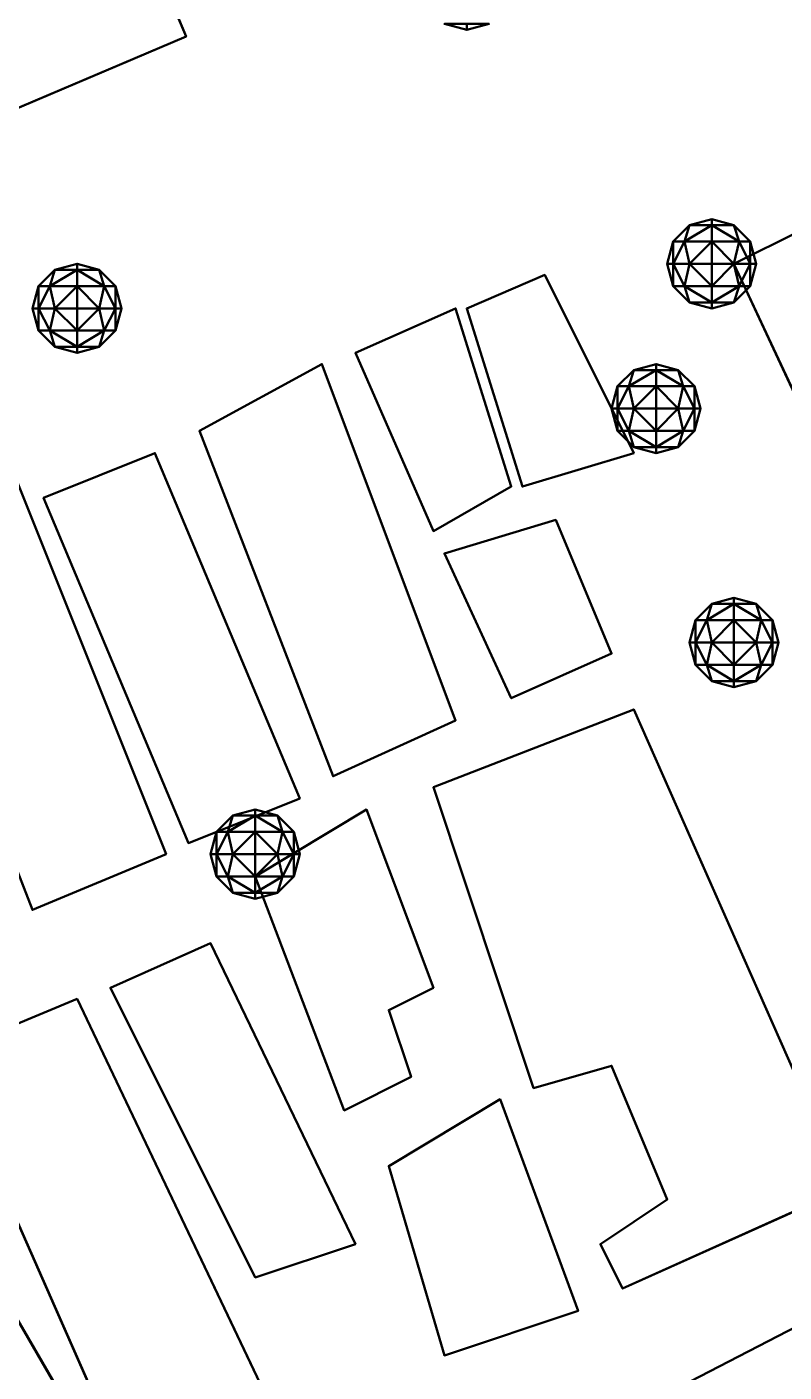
# Model space of a CAD drawing. Header units: metres. Extents: x -246 to 254, y -250 to 250.
# Drawn here: x -56.2 to -22.2, y -69.2 to -8.9 of the extents above; entities that cross this region are included whole.
import ezdxf

# ---------------------------------------------------------------- set-up
doc = ezdxf.new("R2010")
doc.units = ezdxf.units.M
doc.header["$LTSCALE"] = 5.08
doc.layers.add('一般', color=7, linetype='Continuous', lineweight=5)

# ---------------------------------------------------------------- blocks, each defined once
blk = doc.blocks.new('市街地地図 (3D)')
at = {"layer": '一般', "color": 31, "linetype": 'Continuous', "lineweight": 50}
for points in [[(-63.5, 14), (-63.5, 14, 4.2), (-68, 12, 4.2), (-68, 12)], [(-61, 6), (-61, 6, 4.2), (-63.5, 14, 4.2), (-63.5, 14)], [(-69.5, 11.5), (-69.5, 11.5, 5.4), (-75, 8.5, 5.4), (-75, 8.5)], [(-63.5, -4.5), (-63.5, -4.5, 5.4), (-69.5, 11.5, 5.4), (-69.5, 11.5)], [(-68, 12), (-68, 12, 4.2), (-64.5, 4, 4.2), (-64.5, 4)], [(-75, 8.5), (-75, 8.5, 5.4), (-69, -7, 5.4), (-69, -7)], [(-77, 7.5), (-77, 7.5, 5.4), (-82, 5.5, 5.4), (-82, 5.5)], [(-70.5, -8), (-70.5, -8, 5.4), (-77, 7.5, 5.4), (-77, 7.5)], [(-76.5, -10.5), (-76.5, -10.5, 4.2), (-83.5, 7, 4.2), (-83.5, 7)], [(-82, 5.5), (-82, 5.5, 5.4), (-75.5, -10, 5.4), (-75.5, -10)], [(-64.5, 4), (-64.5, 4, 4.2), (-61, 6, 4.2), (-61, 6)], [(-89.5, 5), (-89.5, 5, 4.2), (-82.5, -13, 4.2), (-82.5, -13)], [(-59, 4.5), (-59, 4.5, 6), (-64, 3, 6), (-64, 3)], [(-56.5, -1.5), (-56.5, -1.5, 6), (-59, 4.5, 6), (-59, 4.5)], [(-64, 3), (-64, 3, 6), (-61, -3.5, 6), (-61, -3.5)], [(-61, -3.5), (-61, -3.5, 6), (-56.5, -1.5, 6), (-56.5, -1.5)], [(-55.5, -4), (-55.5, -4, 5.4), (-64.5, -7.5, 5.4), (-64.5, -7.5)], [(-46, -25.5), (-46, -25.5, 5.4), (-55.5, -4, 5.4), (-55.5, -4)], [(-69, -7), (-69, -7, 5.4), (-63.5, -4.5, 5.4), (-63.5, -4.5)], [(-64.5, -7.5), (-64.5, -7.5, 5.4), (-60, -21, 5.4), (-60, -21)], [(-75.5, -10), (-75.5, -10, 5.4), (-70.5, -8, 5.4), (-70.5, -8)], [(-67.5, -8.5), (-67.5, -8.5, 3.6), (-72.5, -11.5, 3.6), (-72.5, -11.5)], [(-64.5, -16.5), (-64.5, -16.5, 3.6), (-67.5, -8.5, 3.6), (-67.5, -8.5)], [(-82.5, -13), (-82.5, -13, 4.2), (-76.5, -10.5, 4.2), (-76.5, -10.5)], [(-72.5, -11.5), (-72.5, -11.5, 3.6), (-68.5, -22, 3.6), (-68.5, -22)], [(-74.5, -14.5), (-74.5, -14.5, 5.1), (-79, -16.5, 5.1), (-79, -16.5)], [(-68, -28), (-68, -28, 5.1), (-74.5, -14.5, 5.1), (-74.5, -14.5)], [(-79, -16.5), (-79, -16.5, 5.1), (-72.5, -29.5, 5.1), (-72.5, -29.5)], [(-66.5, -17.5), (-66.5, -17.5, 3.6), (-64.5, -16.5, 3.6), (-64.5, -16.5)], [(-80.5, -17), (-80.5, -17, 5.7), (-86.5, -19.5, 5.7), (-86.5, -19.5)], [(-70.5, -38), (-70.5, -38, 5.7), (-80.5, -17, 5.7), (-80.5, -17)], [(-65.5, -20.5), (-65.5, -20.5, 3.6), (-66.5, -17.5, 3.6), (-66.5, -17.5)], [(-86.5, -19.5), (-86.5, -19.5, 5.7), (-77, -41, 5.7), (-77, -41)], [(-68.5, -22), (-68.5, -22, 3.6), (-65.5, -20.5, 3.6), (-65.5, -20.5)], [(-60, -21), (-60, -21, 5.4), (-56.5, -20, 5.4), (-56.5, -20)], [(-56.5, -20), (-56.5, -20, 5.4), (-54, -26, 5.4), (-54, -26)], [(-61.5, -21.5), (-61.5, -21.5, 6), (-66.5, -24.5, 6), (-66.5, -24.5)], [(-58, -31), (-58, -31, 6), (-61.5, -21.5, 6), (-61.5, -21.5)], [(-66.5, -24.5), (-66.5, -24.5, 6), (-64, -33, 6), (-64, -33)], [(-56, -30), (-56, -30, 5.4), (-46, -25.5, 5.4), (-46, -25.5)], [(-54, -26), (-54, -26, 5.4), (-57, -28, 5.4), (-57, -28)], [(-72.5, -29.5), (-72.5, -29.5, 5.1), (-68, -28, 5.1), (-68, -28)], [(-57, -28), (-57, -28, 5.4), (-56, -30, 5.4), (-56, -30)], [(-42, -28.5), (-42, -28.5, 6), (-56.5, -36, 6), (-56.5, -36)], [(-80.5, -36), (-80.5, -36, 4.5), (-84, -30, 4.5), (-84, -30)], [(-64, -33), (-64, -33, 6), (-58, -31, 6), (-58, -31)]]:
    blk.add_3dface(points, dxfattribs=at)
for points, invisible_edges in [([(-68, 12, 4.2), (-64.5, 4, 4.2), (-61, 6, 4.2), (-63.5, 14, 4.2)], 8), ([(-68, 12), (-64.5, 4), (-61, 6), (-63.5, 14)], 8), ([(-75, 8.5, 5.4), (-69, -7, 5.4), (-63.5, -4.5, 5.4), (-69.5, 11.5, 5.4)], 8), ([(-75, 8.5), (-69, -7), (-63.5, -4.5), (-69.5, 11.5)], 8), ([(-82, 5.5, 5.4), (-75.5, -10, 5.4), (-70.5, -8, 5.4), (-77, 7.5, 5.4)], 8), ([(-82, 5.5), (-75.5, -10), (-70.5, -8), (-77, 7.5)], 8), ([(-89.5, 5, 4.2), (-82.5, -13, 4.2), (-76.5, -10.5, 4.2), (-83.5, 7, 4.2)], 8), ([(-89.5, 5), (-82.5, -13), (-76.5, -10.5), (-83.5, 7)], 8), ([(-64, 3, 6), (-61, -3.5, 6), (-56.5, -1.5, 6), (-59, 4.5, 6)], 8), ([(-64, 3), (-61, -3.5), (-56.5, -1.5), (-59, 4.5)], 8), ([(-55.5, -4, 5.4), (-64.5, -7.5, 5.4), (-56.5, -20, 5.4), (-55.5, -4, 5.4)], 14), ([(-55.5, -4), (-64.5, -7.5), (-56.5, -20), (-55.5, -4)], 14), ([(-56.5, -20, 5.4), (-46, -25.5, 5.4), (-55.5, -4, 5.4), (-56.5, -20, 5.4)], 13), ([(-56.5, -20), (-46, -25.5), (-55.5, -4), (-56.5, -20)], 13), ([(-64.5, -7.5, 5.4), (-60, -21, 5.4), (-56.5, -20, 5.4), (-64.5, -7.5, 5.4)], 12), ([(-64.5, -7.5), (-60, -21), (-56.5, -20), (-64.5, -7.5)], 12), ([(-67.5, -8.5, 3.6), (-66.5, -17.5, 3.6), (-72.5, -11.5, 3.6), (-67.5, -8.5, 3.6)], 11), ([(-67.5, -8.5), (-66.5, -17.5), (-72.5, -11.5), (-67.5, -8.5)], 11), ([(-67.5, -8.5, 3.6), (-64.5, -16.5, 3.6), (-66.5, -17.5, 3.6), (-67.5, -8.5, 3.6)], 12), ([(-67.5, -8.5), (-64.5, -16.5), (-66.5, -17.5), (-67.5, -8.5)], 12), ([(-66.5, -17.5, 3.6), (-68.5, -22, 3.6), (-72.5, -11.5, 3.6), (-66.5, -17.5, 3.6)], 13), ([(-66.5, -17.5), (-68.5, -22), (-72.5, -11.5), (-66.5, -17.5)], 13), ([(-79, -16.5, 5.1), (-72.5, -29.5, 5.1), (-68, -28, 5.1), (-74.5, -14.5, 5.1)], 8), ([(-79, -16.5), (-72.5, -29.5), (-68, -28), (-74.5, -14.5)], 8), ([(-86.5, -19.5, 5.7), (-77, -41, 5.7), (-70.5, -38, 5.7), (-80.5, -17, 5.7)], 8), ([(-86.5, -19.5), (-77, -41), (-70.5, -38), (-80.5, -17)], 8), ([(-66.5, -17.5, 3.6), (-65.5, -20.5, 3.6), (-68.5, -22, 3.6), (-66.5, -17.5, 3.6)], 12), ([(-66.5, -17.5), (-65.5, -20.5), (-68.5, -22), (-66.5, -17.5)], 12), ([(-56.5, -20, 5.4), (-54, -26, 5.4), (-46, -25.5, 5.4), (-56.5, -20, 5.4)], 14), ([(-56.5, -20), (-54, -26), (-46, -25.5), (-56.5, -20)], 14), ([(-66.5, -24.5, 6), (-64, -33, 6), (-58, -31, 6), (-61.5, -21.5, 6)], 8), ([(-66.5, -24.5), (-64, -33), (-58, -31), (-61.5, -21.5)], 8), ([(-54, -26, 5.4), (-56, -30, 5.4), (-46, -25.5, 5.4), (-54, -26, 5.4)], 13), ([(-54, -26), (-56, -30), (-46, -25.5), (-54, -26)], 13), ([(-54, -26, 5.4), (-57, -28, 5.4), (-56, -30, 5.4), (-54, -26, 5.4)], 12), ([(-54, -26), (-57, -28), (-56, -30), (-54, -26)], 12), ([(-56.5, -36, 6), (-53.5, -43, 6), (-39, -36, 6), (-42, -28.5, 6)], 8), ([(-56.5, -36), (-53.5, -43), (-39, -36), (-42, -28.5)], 8), ([(-84, -30, 4.5), (-80.5, -36, 4.5), (-85, -37.5, 4.5), (-84, -30, 4.5)], 12), ([(-84, -30), (-80.5, -36), (-85, -37.5), (-84, -30)], 12)]:
    blk.add_3dface(points, dxfattribs=dict(at, invisible_edges=invisible_edges))
blk = doc.blocks.new('アーケイド (3D)')
at = {"layer": '一般', "color": 31, "linetype": 'Continuous', "lineweight": 50}
for points in [[(-48, 17.5), (-48, 17.5, 0.5), (-51, 16, 0.5), (-51, 16)], [(-51, 16), (-51, 16, 0.5), (-40.5, -6.5, 0.5), (-40.5, -6.5)], [(-63, 14), (-63, 14, 0.5), (-59.5, 15.5, 0.5), (-59.5, 15.5)], [(-59.5, 15.5), (-59.5, 15.5, 0.5), (-55.5, 7.5, 0.5), (-55.5, 7.5)], [(-60.5, 6), (-60.5, 6, 0.5), (-63, 14, 0.5), (-63, 14)], [(-55.5, 7.5), (-55.5, 7.5, 0.5), (-60.5, 6, 0.5), (-60.5, 6)]]:
    blk.add_3dface(points, dxfattribs=at)
at = {"layer": '一般', "color": 31, "linetype": 'Continuous', "lineweight": 50, "invisible_edges": 8}
for points in [[(-48, 17.5, 0.5), (-51, 16, 0.5), (-40.5, -6.5, 0.5), (-38, -5, 0.5)], [(-48, 17.5), (-51, 16), (-40.5, -6.5), (-38, -5)], [(-63, 14, 0.5), (-59.5, 15.5, 0.5), (-55.5, 7.5, 0.5), (-60.5, 6, 0.5)], [(-63, 14), (-59.5, 15.5), (-55.5, 7.5), (-60.5, 6)]]:
    blk.add_3dface(points, dxfattribs=at)
at = {"layer": '一般', "color": 1}
blk.add_blockref('市街地地図 (3D)', (0, 0), dxfattribs=at)
blk = doc.blocks.new('NW4 (3D)')
at = {"layer": '一般', "color": 4, "linetype": 'Continuous', "lineweight": 50}
for points in [[(-63, 26.768, -1), (-63, 26.5), (-64, 26.768)], [(-64, 26.768), (-63, 26.5), (-63, 26.768, 1)], [(-63, 26.768, 1), (-63, 26.5), (-62, 26.768)], [(-62, 26.768), (-63, 26.5), (-63, 26.768, -1)], [(-54.5, 11.232, -1), (-55.5, 11.232), (-54.5, 11.5)], [(-55.5, 11.232), (-54.5, 11.232, 1), (-54.5, 11.5)], [(-54.5, 11.232, 1), (-53.5, 11.232), (-54.5, 11.5)], [(-53.5, 11.232), (-54.5, 11.232, -1), (-54.5, 11.5)], [(-55.725, 10.5, -1.225), (-56.232, 10.5), (-55.5, 11.232)], [(-56.232, 10.5), (-55.725, 10.5, 1.225), (-55.5, 11.232)], [(-54.5, 10.5, -1.732), (-55.725, 10.5, -1.225), (-54.5, 11.232, -1)], [(-54.5, 11.232, -1), (-55.725, 10.5, -1.225), (-55.5, 11.232)], [(-55.5, 11.232), (-55.725, 10.5, 1.225), (-54.5, 11.232, 1)], [(-55.725, 10.5, 1.225), (-54.5, 10.5, 1.732), (-54.5, 11.232, 1)], [(-54.5, 10.5, 1.732), (-53.275, 10.5, 1.225), (-54.5, 11.232, 1)], [(-54.5, 11.232, 1), (-53.275, 10.5, 1.225), (-53.5, 11.232)], [(-53.5, 11.232), (-53.275, 10.5, -1.225), (-54.5, 11.232, -1)], [(-53.275, 10.5, -1.225), (-54.5, 10.5, -1.732), (-54.5, 11.232, -1)], [(-53.275, 10.5, 1.225), (-52.768, 10.5), (-53.5, 11.232)], [(-52.768, 10.5), (-53.275, 10.5, -1.225), (-53.5, 11.232)], [(-56.232, 9.5, -1), (-56.5, 9.5), (-56.232, 10.5)], [(-56.5, 9.5), (-56.232, 9.5, 1), (-56.232, 10.5)], [(-55.5, 9.5, -1.732), (-56.232, 9.5, -1), (-55.725, 10.5, -1.225)], [(-55.725, 10.5, -1.225), (-56.232, 9.5, -1), (-56.232, 10.5)], [(-56.232, 10.5), (-56.232, 9.5, 1), (-55.725, 10.5, 1.225)], [(-56.232, 9.5, 1), (-55.5, 9.5, 1.732), (-55.725, 10.5, 1.225)], [(-54.5, 10.5, -1.732), (-55.5, 9.5, -1.732), (-55.725, 10.5, -1.225)], [(-55.725, 10.5, 1.225), (-55.5, 9.5, 1.732), (-54.5, 10.5, 1.732)], [(-54.5, 9.5, -2), (-55.5, 9.5, -1.732), (-54.5, 10.5, -1.732)], [(-55.5, 9.5, 1.732), (-54.5, 9.5, 2), (-54.5, 10.5, 1.732)], [(-54.5, 9.5, 2), (-53.5, 9.5, 1.732), (-54.5, 10.5, 1.732)], [(-54.5, 10.5, 1.732), (-53.5, 9.5, 1.732), (-53.275, 10.5, 1.225)], [(-53.275, 10.5, -1.225), (-53.5, 9.5, -1.732), (-54.5, 10.5, -1.732)], [(-53.5, 9.5, -1.732), (-54.5, 9.5, -2), (-54.5, 10.5, -1.732)], [(-53.5, 9.5, 1.732), (-52.768, 9.5, 1), (-53.275, 10.5, 1.225)], [(-52.768, 9.5, -1), (-53.5, 9.5, -1.732), (-53.275, 10.5, -1.225)], [(-53.275, 10.5, 1.225), (-52.768, 9.5, 1), (-52.768, 10.5)], [(-52.768, 10.5), (-52.768, 9.5, -1), (-53.275, 10.5, -1.225)], [(-52.768, 9.5, 1), (-52.5, 9.5), (-52.768, 10.5)], [(-52.5, 9.5), (-52.768, 9.5, -1), (-52.768, 10.5)], [(-56.232, 9.5, -1), (-56.232, 8.5), (-56.5, 9.5)], [(-56.5, 9.5), (-56.232, 8.5), (-56.232, 9.5, 1)], [(-55.5, 9.5, -1.732), (-55.725, 8.5, -1.225), (-56.232, 9.5, -1)], [(-55.725, 8.5, -1.225), (-56.232, 8.5), (-56.232, 9.5, -1)], [(-56.232, 8.5), (-55.725, 8.5, 1.225), (-56.232, 9.5, 1)], [(-56.232, 9.5, 1), (-55.725, 8.5, 1.225), (-55.5, 9.5, 1.732)], [(-54.5, 8.5, -1.732), (-55.725, 8.5, -1.225), (-55.5, 9.5, -1.732)], [(-55.725, 8.5, 1.225), (-54.5, 8.5, 1.732), (-55.5, 9.5, 1.732)], [(-54.5, 9.5, -2), (-54.5, 8.5, -1.732), (-55.5, 9.5, -1.732)], [(-55.5, 9.5, 1.732), (-54.5, 8.5, 1.732), (-54.5, 9.5, 2)], [(-54.5, 9.5, 2), (-54.5, 8.5, 1.732), (-53.5, 9.5, 1.732)], [(-54.5, 8.5, 1.732), (-53.275, 8.5, 1.225), (-53.5, 9.5, 1.732)], [(-53.275, 8.5, -1.225), (-54.5, 8.5, -1.732), (-53.5, 9.5, -1.732)], [(-53.5, 9.5, -1.732), (-54.5, 8.5, -1.732), (-54.5, 9.5, -2)], [(-53.5, 9.5, 1.732), (-53.275, 8.5, 1.225), (-52.768, 9.5, 1)], [(-52.768, 9.5, -1), (-53.275, 8.5, -1.225), (-53.5, 9.5, -1.732)], [(-53.275, 8.5, 1.225), (-52.768, 8.5), (-52.768, 9.5, 1)], [(-52.768, 8.5), (-53.275, 8.5, -1.225), (-52.768, 9.5, -1)], [(-52.768, 9.5, 1), (-52.768, 8.5), (-52.5, 9.5)], [(-52.5, 9.5), (-52.768, 8.5), (-52.768, 9.5, -1)], [(-55.725, 8.5, -1.225), (-55.5, 7.768), (-56.232, 8.5)], [(-56.232, 8.5), (-55.5, 7.768), (-55.725, 8.5, 1.225)], [(-54.5, 8.5, -1.732), (-54.5, 7.768, -1), (-55.725, 8.5, -1.225)], [(-54.5, 7.768, -1), (-55.5, 7.768), (-55.725, 8.5, -1.225)], [(-55.5, 7.768), (-54.5, 7.768, 1), (-55.725, 8.5, 1.225)], [(-55.725, 8.5, 1.225), (-54.5, 7.768, 1), (-54.5, 8.5, 1.732)], [(-54.5, 8.5, 1.732), (-54.5, 7.768, 1), (-53.275, 8.5, 1.225)], [(-54.5, 7.768, 1), (-53.5, 7.768), (-53.275, 8.5, 1.225)], [(-53.5, 7.768), (-54.5, 7.768, -1), (-53.275, 8.5, -1.225)], [(-53.275, 8.5, -1.225), (-54.5, 7.768, -1), (-54.5, 8.5, -1.732)], [(-53.275, 8.5, 1.225), (-53.5, 7.768), (-52.768, 8.5)], [(-52.768, 8.5), (-53.5, 7.768), (-53.275, 8.5, -1.225)], [(-54.5, 7.768, -1), (-54.5, 7.5), (-55.5, 7.768)], [(-55.5, 7.768), (-54.5, 7.5), (-54.5, 7.768, 1)], [(-54.5, 7.768, 1), (-54.5, 7.5), (-53.5, 7.768)], [(-53.5, 7.768), (-54.5, 7.5), (-54.5, 7.768, -1)]]:
    blk.add_3dface(points, dxfattribs=at)
at = {"layer": '一般', "color": 254, "linetype": 'Continuous', "lineweight": 50}
for points in [[(-53.225, 17, -1.225), (-53.732, 17), (-53, 17.732)], [(-53.732, 17), (-53.225, 17, 1.225), (-53, 17.732)], [(-52, 17, -1.732), (-53.225, 17, -1.225), (-52, 17.732, -1)], [(-52, 17.732, -1), (-53.225, 17, -1.225), (-53, 17.732)], [(-53, 17.732), (-53.225, 17, 1.225), (-52, 17.732, 1)], [(-53.225, 17, 1.225), (-52, 17, 1.732), (-52, 17.732, 1)], [(-52, 17.732, -1), (-53, 17.732), (-52, 18)], [(-53, 17.732), (-52, 17.732, 1), (-52, 18)], [(-52, 17.732, 1), (-51, 17.732), (-52, 18)], [(-51, 17.732), (-52, 17.732, -1), (-52, 18)], [(-52, 17, 1.732), (-50.775, 17, 1.225), (-52, 17.732, 1)], [(-52, 17.732, 1), (-50.775, 17, 1.225), (-51, 17.732)], [(-51, 17.732), (-50.775, 17, -1.225), (-52, 17.732, -1)], [(-50.775, 17, -1.225), (-52, 17, -1.732), (-52, 17.732, -1)], [(-50.775, 17, 1.225), (-50.268, 17), (-51, 17.732)], [(-50.268, 17), (-50.775, 17, -1.225), (-51, 17.732)], [(-53.732, 16, -1), (-54, 16), (-53.732, 17)], [(-54, 16), (-53.732, 16, 1), (-53.732, 17)], [(-53, 16, -1.732), (-53.732, 16, -1), (-53.225, 17, -1.225)], [(-53.225, 17, -1.225), (-53.732, 16, -1), (-53.732, 17)], [(-53.732, 17), (-53.732, 16, 1), (-53.225, 17, 1.225)], [(-53.732, 16, 1), (-53, 16, 1.732), (-53.225, 17, 1.225)], [(-52, 17, -1.732), (-53, 16, -1.732), (-53.225, 17, -1.225)], [(-53.225, 17, 1.225), (-53, 16, 1.732), (-52, 17, 1.732)], [(-52, 16, -2), (-53, 16, -1.732), (-52, 17, -1.732)], [(-53, 16, 1.732), (-52, 16, 2), (-52, 17, 1.732)], [(-52, 16, 2), (-51, 16, 1.732), (-52, 17, 1.732)], [(-52, 17, 1.732), (-51, 16, 1.732), (-50.775, 17, 1.225)], [(-50.775, 17, -1.225), (-51, 16, -1.732), (-52, 17, -1.732)], [(-51, 16, -1.732), (-52, 16, -2), (-52, 17, -1.732)], [(-51, 16, 1.732), (-50.268, 16, 1), (-50.775, 17, 1.225)], [(-50.268, 16, -1), (-51, 16, -1.732), (-50.775, 17, -1.225)], [(-50.775, 17, 1.225), (-50.268, 16, 1), (-50.268, 17)], [(-50.268, 17), (-50.268, 16, -1), (-50.775, 17, -1.225)], [(-50.268, 16, 1), (-50, 16), (-50.268, 17)], [(-50, 16), (-50.268, 16, -1), (-50.268, 17)], [(-81.725, 15, -1.225), (-82.232, 15), (-81.5, 15.732)], [(-82.232, 15), (-81.725, 15, 1.225), (-81.5, 15.732)], [(-80.5, 15, -1.732), (-81.725, 15, -1.225), (-80.5, 15.732, -1)], [(-80.5, 15.732, -1), (-81.725, 15, -1.225), (-81.5, 15.732)], [(-81.5, 15.732), (-81.725, 15, 1.225), (-80.5, 15.732, 1)], [(-81.725, 15, 1.225), (-80.5, 15, 1.732), (-80.5, 15.732, 1)], [(-80.5, 15.732, -1), (-81.5, 15.732), (-80.5, 16)], [(-81.5, 15.732), (-80.5, 15.732, 1), (-80.5, 16)], [(-80.5, 15.732, 1), (-79.5, 15.732), (-80.5, 16)], [(-79.5, 15.732), (-80.5, 15.732, -1), (-80.5, 16)], [(-80.5, 15, 1.732), (-79.275, 15, 1.225), (-80.5, 15.732, 1)], [(-80.5, 15.732, 1), (-79.275, 15, 1.225), (-79.5, 15.732)], [(-79.5, 15.732), (-79.275, 15, -1.225), (-80.5, 15.732, -1)], [(-79.275, 15, -1.225), (-80.5, 15, -1.732), (-80.5, 15.732, -1)], [(-79.275, 15, 1.225), (-78.768, 15), (-79.5, 15.732)], [(-78.768, 15), (-79.275, 15, -1.225), (-79.5, 15.732)], [(-53.732, 16, -1), (-53.732, 15), (-54, 16)], [(-54, 16), (-53.732, 15), (-53.732, 16, 1)], [(-53, 16, -1.732), (-53.225, 15, -1.225), (-53.732, 16, -1)], [(-53.225, 15, -1.225), (-53.732, 15), (-53.732, 16, -1)], [(-53.732, 15), (-53.225, 15, 1.225), (-53.732, 16, 1)], [(-53.732, 16, 1), (-53.225, 15, 1.225), (-53, 16, 1.732)], [(-52, 15, -1.732), (-53.225, 15, -1.225), (-53, 16, -1.732)], [(-53.225, 15, 1.225), (-52, 15, 1.732), (-53, 16, 1.732)], [(-52, 16, -2), (-52, 15, -1.732), (-53, 16, -1.732)], [(-53, 16, 1.732), (-52, 15, 1.732), (-52, 16, 2)], [(-52, 16, 2), (-52, 15, 1.732), (-51, 16, 1.732)], [(-52, 15, 1.732), (-50.775, 15, 1.225), (-51, 16, 1.732)], [(-50.775, 15, -1.225), (-52, 15, -1.732), (-51, 16, -1.732)], [(-51, 16, -1.732), (-52, 15, -1.732), (-52, 16, -2)], [(-51, 16, 1.732), (-50.775, 15, 1.225), (-50.268, 16, 1)], [(-50.268, 16, -1), (-50.775, 15, -1.225), (-51, 16, -1.732)], [(-50.775, 15, 1.225), (-50.268, 15), (-50.268, 16, 1)], [(-50.268, 15), (-50.775, 15, -1.225), (-50.268, 16, -1)], [(-50.268, 16, 1), (-50.268, 15), (-50, 16)], [(-50, 16), (-50.268, 15), (-50.268, 16, -1)], [(-82.232, 14, -1), (-82.5, 14), (-82.232, 15)], [(-82.5, 14), (-82.232, 14, 1), (-82.232, 15)], [(-81.5, 14, -1.732), (-82.232, 14, -1), (-81.725, 15, -1.225)], [(-81.725, 15, -1.225), (-82.232, 14, -1), (-82.232, 15)], [(-82.232, 15), (-82.232, 14, 1), (-81.725, 15, 1.225)], [(-82.232, 14, 1), (-81.5, 14, 1.732), (-81.725, 15, 1.225)], [(-80.5, 15, -1.732), (-81.5, 14, -1.732), (-81.725, 15, -1.225)], [(-81.725, 15, 1.225), (-81.5, 14, 1.732), (-80.5, 15, 1.732)], [(-80.5, 14, -2), (-81.5, 14, -1.732), (-80.5, 15, -1.732)], [(-81.5, 14, 1.732), (-80.5, 14, 2), (-80.5, 15, 1.732)], [(-80.5, 14, 2), (-79.5, 14, 1.732), (-80.5, 15, 1.732)], [(-80.5, 15, 1.732), (-79.5, 14, 1.732), (-79.275, 15, 1.225)], [(-79.275, 15, -1.225), (-79.5, 14, -1.732), (-80.5, 15, -1.732)], [(-79.5, 14, -1.732), (-80.5, 14, -2), (-80.5, 15, -1.732)], [(-79.5, 14, 1.732), (-78.768, 14, 1), (-79.275, 15, 1.225)], [(-78.768, 14, -1), (-79.5, 14, -1.732), (-79.275, 15, -1.225)], [(-79.275, 15, 1.225), (-78.768, 14, 1), (-78.768, 15)], [(-78.768, 15), (-78.768, 14, -1), (-79.275, 15, -1.225)], [(-78.768, 14, 1), (-78.5, 14), (-78.768, 15)], [(-78.5, 14), (-78.768, 14, -1), (-78.768, 15)], [(-53.225, 15, -1.225), (-53, 14.268), (-53.732, 15)], [(-53.732, 15), (-53, 14.268), (-53.225, 15, 1.225)], [(-52, 15, -1.732), (-52, 14.268, -1), (-53.225, 15, -1.225)], [(-52, 14.268, -1), (-53, 14.268), (-53.225, 15, -1.225)], [(-53, 14.268), (-52, 14.268, 1), (-53.225, 15, 1.225)], [(-53.225, 15, 1.225), (-52, 14.268, 1), (-52, 15, 1.732)], [(-52, 15, 1.732), (-52, 14.268, 1), (-50.775, 15, 1.225)], [(-52, 14.268, 1), (-51, 14.268), (-50.775, 15, 1.225)], [(-51, 14.268), (-52, 14.268, -1), (-50.775, 15, -1.225)], [(-50.775, 15, -1.225), (-52, 14.268, -1), (-52, 15, -1.732)], [(-50.775, 15, 1.225), (-51, 14.268), (-50.268, 15)], [(-50.268, 15), (-51, 14.268), (-50.775, 15, -1.225)], [(-82.232, 14, -1), (-82.232, 13), (-82.5, 14)], [(-82.5, 14), (-82.232, 13), (-82.232, 14, 1)], [(-81.5, 14, -1.732), (-81.725, 13, -1.225), (-82.232, 14, -1)], [(-81.725, 13, -1.225), (-82.232, 13), (-82.232, 14, -1)], [(-82.232, 13), (-81.725, 13, 1.225), (-82.232, 14, 1)], [(-82.232, 14, 1), (-81.725, 13, 1.225), (-81.5, 14, 1.732)], [(-80.5, 13, -1.732), (-81.725, 13, -1.225), (-81.5, 14, -1.732)], [(-81.725, 13, 1.225), (-80.5, 13, 1.732), (-81.5, 14, 1.732)], [(-80.5, 14, -2), (-80.5, 13, -1.732), (-81.5, 14, -1.732)], [(-81.5, 14, 1.732), (-80.5, 13, 1.732), (-80.5, 14, 2)], [(-80.5, 14, 2), (-80.5, 13, 1.732), (-79.5, 14, 1.732)], [(-80.5, 13, 1.732), (-79.275, 13, 1.225), (-79.5, 14, 1.732)], [(-79.275, 13, -1.225), (-80.5, 13, -1.732), (-79.5, 14, -1.732)], [(-79.5, 14, -1.732), (-80.5, 13, -1.732), (-80.5, 14, -2)], [(-79.5, 14, 1.732), (-79.275, 13, 1.225), (-78.768, 14, 1)], [(-78.768, 14, -1), (-79.275, 13, -1.225), (-79.5, 14, -1.732)], [(-79.275, 13, 1.225), (-78.768, 13), (-78.768, 14, 1)], [(-78.768, 13), (-79.275, 13, -1.225), (-78.768, 14, -1)], [(-78.768, 14, 1), (-78.768, 13), (-78.5, 14)], [(-78.5, 14), (-78.768, 13), (-78.768, 14, -1)], [(-52, 14.268, -1), (-52, 14), (-53, 14.268)], [(-53, 14.268), (-52, 14), (-52, 14.268, 1)], [(-52, 14.268, 1), (-52, 14), (-51, 14.268)], [(-51, 14.268), (-52, 14), (-52, 14.268, -1)], [(-81.725, 13, -1.225), (-81.5, 12.268), (-82.232, 13)], [(-82.232, 13), (-81.5, 12.268), (-81.725, 13, 1.225)], [(-80.5, 13, -1.732), (-80.5, 12.268, -1), (-81.725, 13, -1.225)], [(-80.5, 12.268, -1), (-81.5, 12.268), (-81.725, 13, -1.225)], [(-81.5, 12.268), (-80.5, 12.268, 1), (-81.725, 13, 1.225)], [(-81.725, 13, 1.225), (-80.5, 12.268, 1), (-80.5, 13, 1.732)], [(-80.5, 13, 1.732), (-80.5, 12.268, 1), (-79.275, 13, 1.225)], [(-80.5, 12.268, 1), (-79.5, 12.268), (-79.275, 13, 1.225)], [(-79.5, 12.268), (-80.5, 12.268, -1), (-79.275, 13, -1.225)], [(-79.275, 13, -1.225), (-80.5, 12.268, -1), (-80.5, 13, -1.732)], [(-79.275, 13, 1.225), (-79.5, 12.268), (-78.768, 13)], [(-78.768, 13), (-79.5, 12.268), (-79.275, 13, -1.225)], [(-80.5, 12.268, -1), (-80.5, 12), (-81.5, 12.268)], [(-81.5, 12.268), (-80.5, 12), (-80.5, 12.268, 1)], [(-80.5, 12.268, 1), (-80.5, 12), (-79.5, 12.268)], [(-79.5, 12.268), (-80.5, 12), (-80.5, 12.268, -1)]]:
    blk.add_3dface(points, dxfattribs=at)
at = {"layer": '一般', "color": 7, "linetype": 'Continuous', "lineweight": 50}
for points in [[(-52.225, 0, -1.225), (-52.732, 0), (-52, 0.732)], [(-52.732, 0), (-52.225, 0, 1.225), (-52, 0.732)], [(-51, 0, -1.732), (-52.225, 0, -1.225), (-51, 0.732, -1)], [(-51, 0.732, -1), (-52.225, 0, -1.225), (-52, 0.732)], [(-52, 0.732), (-52.225, 0, 1.225), (-51, 0.732, 1)], [(-52.225, 0, 1.225), (-51, 0, 1.732), (-51, 0.732, 1)], [(-51, 0.732, -1), (-52, 0.732), (-51, 1)], [(-52, 0.732), (-51, 0.732, 1), (-51, 1)], [(-51, 0.732, 1), (-50, 0.732), (-51, 1)], [(-50, 0.732), (-51, 0.732, -1), (-51, 1)], [(-51, 0, 1.732), (-49.775, 0, 1.225), (-51, 0.732, 1)], [(-51, 0.732, 1), (-49.775, 0, 1.225), (-50, 0.732)], [(-50, 0.732), (-49.775, 0, -1.225), (-51, 0.732, -1)], [(-49.775, 0, -1.225), (-51, 0, -1.732), (-51, 0.732, -1)], [(-49.775, 0, 1.225), (-49.268, 0), (-50, 0.732)], [(-49.268, 0), (-49.775, 0, -1.225), (-50, 0.732)], [(-52.732, -1, -1), (-53, -1), (-52.732, 0)], [(-53, -1), (-52.732, -1, 1), (-52.732, 0)], [(-52, -1, -1.732), (-52.732, -1, -1), (-52.225, 0, -1.225)], [(-52.225, 0, -1.225), (-52.732, -1, -1), (-52.732, 0)], [(-52.732, 0), (-52.732, -1, 1), (-52.225, 0, 1.225)], [(-52.732, -1, 1), (-52, -1, 1.732), (-52.225, 0, 1.225)], [(-51, 0, -1.732), (-52, -1, -1.732), (-52.225, 0, -1.225)], [(-52.225, 0, 1.225), (-52, -1, 1.732), (-51, 0, 1.732)], [(-51, -1, -2), (-52, -1, -1.732), (-51, 0, -1.732)], [(-52, -1, 1.732), (-51, -1, 2), (-51, 0, 1.732)], [(-51, -1, 2), (-50, -1, 1.732), (-51, 0, 1.732)], [(-51, 0, 1.732), (-50, -1, 1.732), (-49.775, 0, 1.225)], [(-49.775, 0, -1.225), (-50, -1, -1.732), (-51, 0, -1.732)], [(-50, -1, -1.732), (-51, -1, -2), (-51, 0, -1.732)], [(-50, -1, 1.732), (-49.268, -1, 1), (-49.775, 0, 1.225)], [(-49.268, -1, -1), (-50, -1, -1.732), (-49.775, 0, -1.225)], [(-49.775, 0, 1.225), (-49.268, -1, 1), (-49.268, 0)], [(-49.268, 0), (-49.268, -1, -1), (-49.775, 0, -1.225)], [(-49.268, -1, 1), (-49, -1), (-49.268, 0)], [(-49, -1), (-49.268, -1, -1), (-49.268, 0)], [(-52.732, -1, -1), (-52.732, -2), (-53, -1)], [(-53, -1), (-52.732, -2), (-52.732, -1, 1)], [(-52, -1, -1.732), (-52.225, -2, -1.225), (-52.732, -1, -1)], [(-52.225, -2, -1.225), (-52.732, -2), (-52.732, -1, -1)], [(-52.732, -2), (-52.225, -2, 1.225), (-52.732, -1, 1)], [(-52.732, -1, 1), (-52.225, -2, 1.225), (-52, -1, 1.732)], [(-51, -2, -1.732), (-52.225, -2, -1.225), (-52, -1, -1.732)], [(-52.225, -2, 1.225), (-51, -2, 1.732), (-52, -1, 1.732)], [(-51, -1, -2), (-51, -2, -1.732), (-52, -1, -1.732)], [(-52, -1, 1.732), (-51, -2, 1.732), (-51, -1, 2)], [(-51, -1, 2), (-51, -2, 1.732), (-50, -1, 1.732)], [(-51, -2, 1.732), (-49.775, -2, 1.225), (-50, -1, 1.732)], [(-49.775, -2, -1.225), (-51, -2, -1.732), (-50, -1, -1.732)], [(-50, -1, -1.732), (-51, -2, -1.732), (-51, -1, -2)], [(-50, -1, 1.732), (-49.775, -2, 1.225), (-49.268, -1, 1)], [(-49.268, -1, -1), (-49.775, -2, -1.225), (-50, -1, -1.732)], [(-49.775, -2, 1.225), (-49.268, -2), (-49.268, -1, 1)], [(-49.268, -2), (-49.775, -2, -1.225), (-49.268, -1, -1)], [(-49.268, -1, 1), (-49.268, -2), (-49, -1)], [(-49, -1), (-49.268, -2), (-49.268, -1, -1)], [(-52.225, -2, -1.225), (-52, -2.732), (-52.732, -2)], [(-52.732, -2), (-52, -2.732), (-52.225, -2, 1.225)], [(-51, -2, -1.732), (-51, -2.732, -1), (-52.225, -2, -1.225)], [(-51, -2.732, -1), (-52, -2.732), (-52.225, -2, -1.225)], [(-52, -2.732), (-51, -2.732, 1), (-52.225, -2, 1.225)], [(-52.225, -2, 1.225), (-51, -2.732, 1), (-51, -2, 1.732)], [(-51, -2, 1.732), (-51, -2.732, 1), (-49.775, -2, 1.225)], [(-51, -2.732, 1), (-50, -2.732), (-49.775, -2, 1.225)], [(-50, -2.732), (-51, -2.732, -1), (-49.775, -2, -1.225)], [(-49.775, -2, -1.225), (-51, -2.732, -1), (-51, -2, -1.732)], [(-49.775, -2, 1.225), (-50, -2.732), (-49.268, -2)], [(-49.268, -2), (-50, -2.732), (-49.775, -2, -1.225)], [(-51, -2.732, -1), (-51, -3), (-52, -2.732)], [(-52, -2.732), (-51, -3), (-51, -2.732, 1)], [(-51, -2.732, 1), (-51, -3), (-50, -2.732)], [(-50, -2.732), (-51, -3), (-51, -2.732, -1)], [(-73.725, -9.5, -1.225), (-74.232, -9.5), (-73.5, -8.768)], [(-74.232, -9.5), (-73.725, -9.5, 1.225), (-73.5, -8.768)], [(-72.5, -9.5, -1.732), (-73.725, -9.5, -1.225), (-72.5, -8.768, -1)], [(-72.5, -8.768, -1), (-73.725, -9.5, -1.225), (-73.5, -8.768)], [(-73.5, -8.768), (-73.725, -9.5, 1.225), (-72.5, -8.768, 1)], [(-73.725, -9.5, 1.225), (-72.5, -9.5, 1.732), (-72.5, -8.768, 1)], [(-72.5, -8.768, -1), (-73.5, -8.768), (-72.5, -8.5)], [(-73.5, -8.768), (-72.5, -8.768, 1), (-72.5, -8.5)], [(-72.5, -8.768, 1), (-71.5, -8.768), (-72.5, -8.5)], [(-71.5, -8.768), (-72.5, -8.768, -1), (-72.5, -8.5)], [(-72.5, -9.5, 1.732), (-71.275, -9.5, 1.225), (-72.5, -8.768, 1)], [(-72.5, -8.768, 1), (-71.275, -9.5, 1.225), (-71.5, -8.768)], [(-71.5, -8.768), (-71.275, -9.5, -1.225), (-72.5, -8.768, -1)], [(-71.275, -9.5, -1.225), (-72.5, -9.5, -1.732), (-72.5, -8.768, -1)], [(-71.275, -9.5, 1.225), (-70.768, -9.5), (-71.5, -8.768)], [(-70.768, -9.5), (-71.275, -9.5, -1.225), (-71.5, -8.768)], [(-74.232, -10.5, -1), (-74.5, -10.5), (-74.232, -9.5)], [(-74.5, -10.5), (-74.232, -10.5, 1), (-74.232, -9.5)], [(-73.5, -10.5, -1.732), (-74.232, -10.5, -1), (-73.725, -9.5, -1.225)], [(-73.725, -9.5, -1.225), (-74.232, -10.5, -1), (-74.232, -9.5)], [(-74.232, -9.5), (-74.232, -10.5, 1), (-73.725, -9.5, 1.225)], [(-74.232, -10.5, 1), (-73.5, -10.5, 1.732), (-73.725, -9.5, 1.225)], [(-72.5, -9.5, -1.732), (-73.5, -10.5, -1.732), (-73.725, -9.5, -1.225)], [(-73.725, -9.5, 1.225), (-73.5, -10.5, 1.732), (-72.5, -9.5, 1.732)], [(-72.5, -10.5, -2), (-73.5, -10.5, -1.732), (-72.5, -9.5, -1.732)], [(-73.5, -10.5, 1.732), (-72.5, -10.5, 2), (-72.5, -9.5, 1.732)], [(-72.5, -10.5, 2), (-71.5, -10.5, 1.732), (-72.5, -9.5, 1.732)], [(-72.5, -9.5, 1.732), (-71.5, -10.5, 1.732), (-71.275, -9.5, 1.225)], [(-71.275, -9.5, -1.225), (-71.5, -10.5, -1.732), (-72.5, -9.5, -1.732)], [(-71.5, -10.5, -1.732), (-72.5, -10.5, -2), (-72.5, -9.5, -1.732)], [(-71.5, -10.5, 1.732), (-70.768, -10.5, 1), (-71.275, -9.5, 1.225)], [(-70.768, -10.5, -1), (-71.5, -10.5, -1.732), (-71.275, -9.5, -1.225)], [(-71.275, -9.5, 1.225), (-70.768, -10.5, 1), (-70.768, -9.5)], [(-70.768, -9.5), (-70.768, -10.5, -1), (-71.275, -9.5, -1.225)], [(-70.768, -10.5, 1), (-70.5, -10.5), (-70.768, -9.5)], [(-70.5, -10.5), (-70.768, -10.5, -1), (-70.768, -9.5)], [(-74.232, -10.5, -1), (-74.232, -11.5), (-74.5, -10.5)], [(-74.5, -10.5), (-74.232, -11.5), (-74.232, -10.5, 1)], [(-73.5, -10.5, -1.732), (-73.725, -11.5, -1.225), (-74.232, -10.5, -1)], [(-73.725, -11.5, -1.225), (-74.232, -11.5), (-74.232, -10.5, -1)], [(-74.232, -11.5), (-73.725, -11.5, 1.225), (-74.232, -10.5, 1)], [(-74.232, -10.5, 1), (-73.725, -11.5, 1.225), (-73.5, -10.5, 1.732)], [(-72.5, -11.5, -1.732), (-73.725, -11.5, -1.225), (-73.5, -10.5, -1.732)], [(-73.725, -11.5, 1.225), (-72.5, -11.5, 1.732), (-73.5, -10.5, 1.732)], [(-72.5, -10.5, -2), (-72.5, -11.5, -1.732), (-73.5, -10.5, -1.732)], [(-73.5, -10.5, 1.732), (-72.5, -11.5, 1.732), (-72.5, -10.5, 2)], [(-72.5, -10.5, 2), (-72.5, -11.5, 1.732), (-71.5, -10.5, 1.732)], [(-72.5, -11.5, 1.732), (-71.275, -11.5, 1.225), (-71.5, -10.5, 1.732)], [(-71.275, -11.5, -1.225), (-72.5, -11.5, -1.732), (-71.5, -10.5, -1.732)], [(-71.5, -10.5, -1.732), (-72.5, -11.5, -1.732), (-72.5, -10.5, -2)], [(-71.5, -10.5, 1.732), (-71.275, -11.5, 1.225), (-70.768, -10.5, 1)], [(-70.768, -10.5, -1), (-71.275, -11.5, -1.225), (-71.5, -10.5, -1.732)], [(-71.275, -11.5, 1.225), (-70.768, -11.5), (-70.768, -10.5, 1)], [(-70.768, -11.5), (-71.275, -11.5, -1.225), (-70.768, -10.5, -1)], [(-70.768, -10.5, 1), (-70.768, -11.5), (-70.5, -10.5)], [(-70.5, -10.5), (-70.768, -11.5), (-70.768, -10.5, -1)], [(-73.725, -11.5, -1.225), (-73.5, -12.232), (-74.232, -11.5)], [(-74.232, -11.5), (-73.5, -12.232), (-73.725, -11.5, 1.225)], [(-72.5, -11.5, -1.732), (-72.5, -12.232, -1), (-73.725, -11.5, -1.225)], [(-72.5, -12.232, -1), (-73.5, -12.232), (-73.725, -11.5, -1.225)], [(-73.5, -12.232), (-72.5, -12.232, 1), (-73.725, -11.5, 1.225)], [(-73.725, -11.5, 1.225), (-72.5, -12.232, 1), (-72.5, -11.5, 1.732)], [(-72.5, -11.5, 1.732), (-72.5, -12.232, 1), (-71.275, -11.5, 1.225)], [(-72.5, -12.232, 1), (-71.5, -12.232), (-71.275, -11.5, 1.225)], [(-71.5, -12.232), (-72.5, -12.232, -1), (-71.275, -11.5, -1.225)], [(-71.275, -11.5, -1.225), (-72.5, -12.232, -1), (-72.5, -11.5, -1.732)], [(-71.275, -11.5, 1.225), (-71.5, -12.232), (-70.768, -11.5)], [(-70.768, -11.5), (-71.5, -12.232), (-71.275, -11.5, -1.225)], [(-72.5, -12.232, -1), (-72.5, -12.5), (-73.5, -12.232)], [(-73.5, -12.232), (-72.5, -12.5), (-72.5, -12.232, 1)], [(-72.5, -12.232, 1), (-72.5, -12.5), (-71.5, -12.232)], [(-71.5, -12.232), (-72.5, -12.5), (-72.5, -12.232, -1)]]:
    blk.add_3dface(points, dxfattribs=at)
blk = doc.blocks.new('敷地 (3D)')
at = {"layer": '一般', "color": 19, "linetype": 'Continuous', "lineweight": 50}
for points in [[(-272.5, 285.5, 0.1), (227.5, 285.5, 0.1), (227.5, -214.5, 0.1), (-272.5, -214.5, 0.1)], [(-272.5, 285.5), (227.5, 285.5), (227.5, -214.5), (-272.5, -214.5)]]:
    blk.add_3dface(points, dxfattribs=at)
blk = doc.blocks.new('高層建築・集合住宅 (3D)')
at = {"layer": '一般', "color": 172, "linetype": 'Continuous', "lineweight": 50, "invisible_edges": 8}
for points in [[(-105.8, 46, 60), (-94, 18.4, 60), (-75.6, 26.2, 60), (-87.2, 53.8, 60)], [(-105.8, 46), (-94, 18.4), (-75.6, 26.2), (-87.2, 53.8)]]:
    blk.add_3dface(points, dxfattribs=at)
at = {"layer": '一般', "color": 172, "linetype": 'Continuous', "lineweight": 50}
for points in [[(-75.6, 26.2), (-75.6, 26.2, 60), (-87.2, 53.8, 60), (-87.2, 53.8)], [(-94, 18.4), (-94, 18.4, 60), (-75.6, 26.2, 60), (-75.6, 26.2)]]:
    blk.add_3dface(points, dxfattribs=at)
at = {"layer": '一般', "color": 7}
for name, p in [('敷地 (3D)', (0, 0)), ('アーケイド (3D)', (0, 0, 2.4)), ('市街地地図 (3D)', (0, 0)), ('NW4 (3D)', (0, 0, 2))]:
    blk.add_blockref(name, p, dxfattribs=at)
at = {"layer": '一般', "color": 1}
for name, p in [('アーケイド (3D)', (0, 0, 2.4)), ('市街地地図 (3D)', (0, 0)), ('アーケイド (3D)', (0, 0, 2.4)), ('市街地地図 (3D)', (0, 0))]:
    blk.add_blockref(name, p, dxfattribs=at)
at = {"layer": '一般', "color": 31}
for name, p in [('アーケイド (3D)', (0, 0, 2.4)), ('市街地地図 (3D)', (0, 0))]:
    blk.add_blockref(name, p, dxfattribs=at)

msp = doc.modelspace()

# ---------------------------------------------------------------- block references
at = {"layer": '一般', "color": 7}
for name, p in [('高層建築・集合住宅 (3D)', (26.5, -35.5)), ('アーケイド (3D)', (26.5, -35.5, 2.4)), ('市街地地図 (3D)', (26.5, -35.5))]:
    msp.add_blockref(name, p, dxfattribs=at)

doc.saveas('drawing.dxf')
